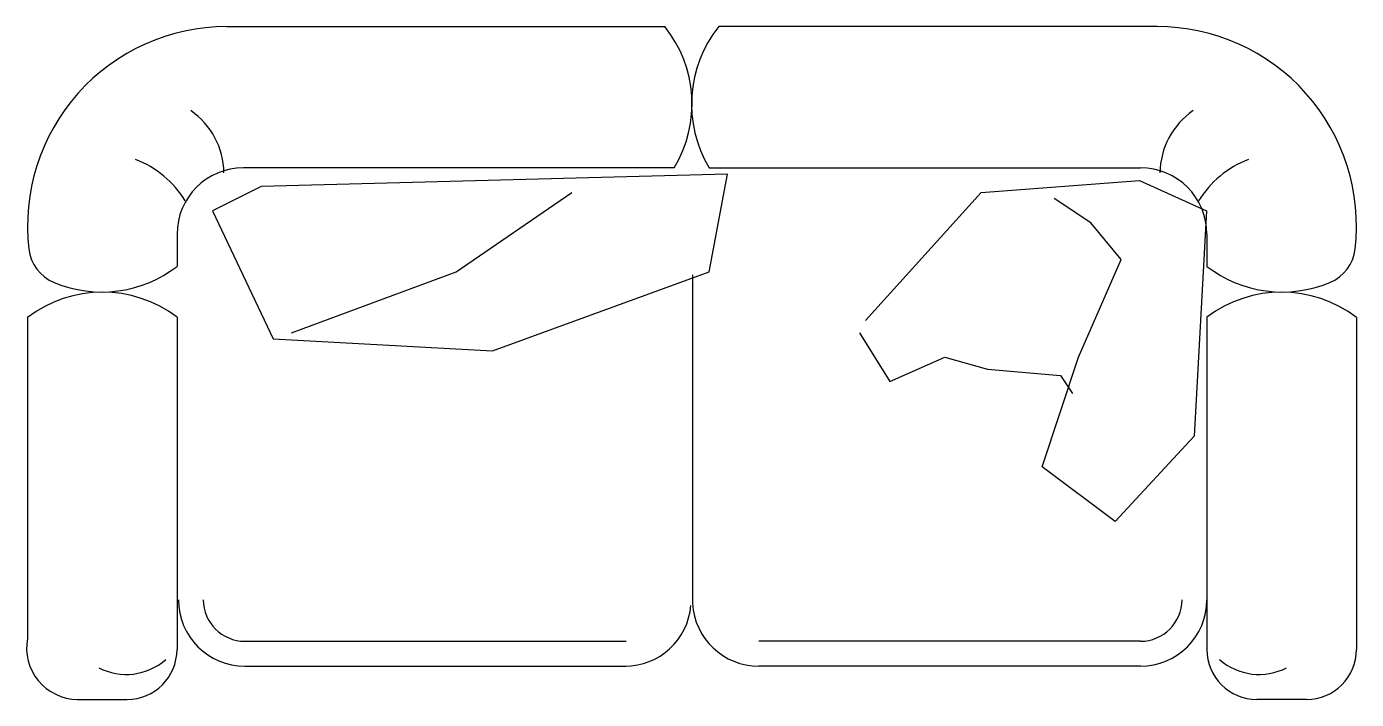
# Model space of a CAD drawing. Header units: millimetres. Extents: x -30782 to 40110, y 35885 to 73818.
# Drawn here: x 7861 to 9398, y 56822 to 57600 of the extents above; entities that cross this region are included whole.
import ezdxf

# ---------------------------------------------------------------- set-up
doc = ezdxf.new("R2010")
doc.units = ezdxf.units.MM

# ---------------------------------------------------------------- blocks, each defined once
blk = doc.blocks.new('A$C69C31390')
for p, q in [((1488.6, 1947.9, 685.7), (1994.8, 1947.9, 685.7)), ((2563.8, 1947.9, 685.7), (2057.1, 1947.9, 685.7)), ((2005.7, 1784.7, 685.7), (1507.8, 1784.7, 685.7)), ((2046.2, 1784.7, 685.7), (2544.6, 1784.7, 685.7)), ((2067.3, 1777.3, 685.7), (1528.3, 1763.2, 685.7)), ((2046.2, 1664.6, 685.7), (2067.3, 1777.3, 685.7)), ((2360.5, 1756.1, 685.7), (2543.5, 1770.2, 685.7)), ((2543.5, 1770.2, 685.7), (2620.9, 1735, 685.7)), ((1528.3, 1763.2, 685.7), (1472, 1735, 685.7)), ((1753.5, 1664.6, 685.7), (1887.2, 1756.1, 685.7)), ((2226.8, 1608.2, 685.7), (2360.5, 1756.1, 685.7)), ((2487.2, 1720.9, 685.7), (2445, 1749.1, 685.7)), ((1472, 1735, 685.7), (1542.3, 1587.1, 685.7)), ((2620.9, 1735, 685.7), (2606.8, 1474.4, 685.7)), ((1431, 1707.9, 685.7), (1431, 1670.7, 685.7)), ((2522.4, 1678.7, 685.7), (2487.2, 1720.9, 685.7)), ((2621.4, 1707.9, 685.7), (2621.4, 1670.7, 685.7)), ((2473.1, 1566, 685.7), (2522.4, 1678.7, 685.7)), ((1563.5, 1594.1, 685.7), (1753.5, 1664.6, 685.7)), ((1795.7, 1573, 685.7), (2046.2, 1664.6, 685.7)), ((2026.8, 1661, 685.7), (2026.8, 1281.4, 685.7)), ((1258.2, 1611.7, 685.7), (1258.2, 1240.5, 685.7)), ((1431, 1612.1, 685.7), (1431, 1227.9, 685.7)), ((2621.4, 1612.1, 685.7), (2621.4, 1227.9, 685.7)), ((2794.2, 1611.7, 685.7), (2794.2, 1227.9, 685.7)), ((1542.3, 1587.1, 685.7), (1795.7, 1573, 685.7)), ((2219.8, 1594.1, 685.7), (2255, 1537.8, 685.7)), ((2255, 1537.8, 685.7), (2318.3, 1566, 685.7)), ((2318.3, 1566, 685.7), (2367.6, 1551.9, 685.7)), ((2430.9, 1439.2, 685.7), (2473.1, 1566, 685.7)), ((2367.6, 1551.9, 685.7), (2452, 1544.8, 685.7)), ((2452, 1544.8, 685.7), (2466.1, 1523.7, 685.7)), ((2606.8, 1474.4, 685.7), (2515.4, 1375.8, 685.7)), ((2515.4, 1375.8, 685.7), (2430.9, 1439.2, 685.7)), ((1509.4, 1237.5, 685.7), (1950.1, 1237.5, 685.7)), ((2544.6, 1237.5, 685.7), (2103.5, 1237.5, 685.7)), ((1509.4, 1208.7, 685.7), (1950.1, 1208.7, 685.7)), ((2544.6, 1208.7, 685.7), (2103.5, 1208.7, 685.7)), ((1315.8, 1170.3, 685.7), (1373.4, 1170.3, 685.7)), ((2736.6, 1170.3, 685.7), (2679, 1170.3, 685.7))]:
    blk.add_line(p, q)
for centre, radius, start, end in [((1488.6, 1717.5, 685.7), 230.4, 90, 186.648), ((1883.7, 1858.5, 685.7), 142.6, 328.8338, 38.8168), ((2168.2, 1858.5, 685.7), 142.6, 141.1832, 211.1662), ((2563.8, 1717.5, 685.7), 230.4, 353.352, 90), ((1396.4, 1777.7, 685.7), 88.9, 0.7132, 55.2778), ((2656, 1777.7, 685.7), 88.9, 124.7222, 179.2868), ((1342.2, 1686.8, 685.7), 115, 31.1709, 69.218), ((1507.8, 1707.9, 685.7), 76.8, 90, 180), ((2544.6, 1707.9, 685.7), 76.8, 0, 90), ((2710.2, 1686.8, 685.7), 115, 110.782, 148.8291), ((1307.4, 1696.4, 685.7), 48, 186.648, 247.2924), ((2745, 1696.4, 685.7), 48, 292.7076, 353.352), ((1344, 1783.7, 685.7), 142.6, 247.2924, 307.618), ((2708.5, 1783.7, 685.7), 142.6, 232.382, 292.7076), ((1344.9, 1498.4, 685.7), 142.6, 52.8365, 127.4146), ((2707.6, 1498.4, 685.7), 142.6, 52.5854, 127.1635), ((1509.4, 1285.5, 685.7), 76.8, 180, 270), ((1509.4, 1285.5, 685.7), 48, 180, 270), ((1948.5, 1285.5, 685.7), 76.8, 270, 355.0256), ((2103.5, 1285.5, 685.7), 76.8, 183.017, 270), ((2544.6, 1285.5, 685.7), 48, 270, 0), ((2544.6, 1285.5, 685.7), 76.8, 270, 0), ((1316.5, 1229.6, 685.7), 59.3, 169.4102, 269.3129), ((1372.4, 1268.2, 685.7), 69.1, 242.4649, 311.4299), ((1373.4, 1227.9, 685.7), 57.6, 270, 0), ((2679, 1227.9, 685.7), 57.6, 180, 270), ((2681.6, 1268.2, 685.7), 69.1, 228.5701, 297.5351), ((2736.6, 1227.9, 685.7), 57.6, 270, 0)]:
    blk.add_arc(centre, radius, start, end)

msp = doc.modelspace()

# ---------------------------------------------------------------- block references
msp.add_blockref('A$C69C31390', (6604, 55652))

doc.saveas('drawing.dxf')
